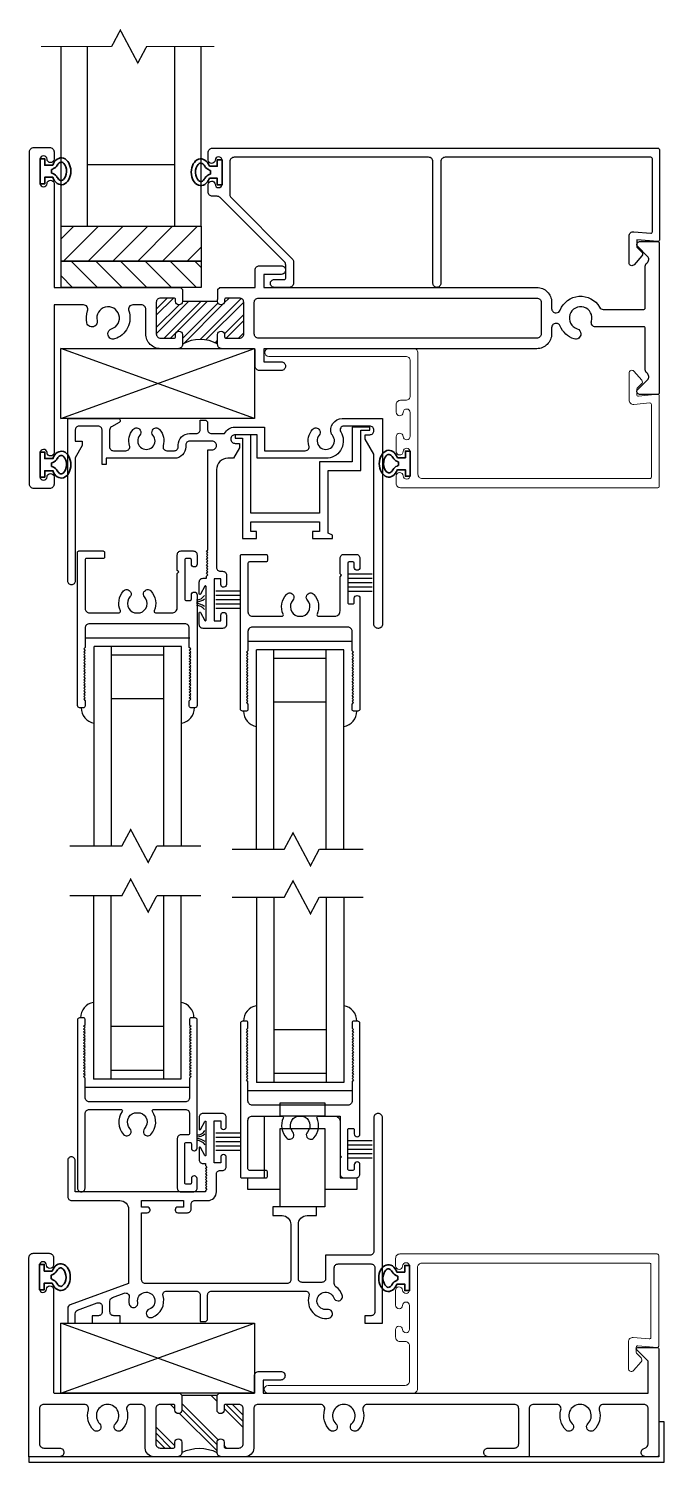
# Model space of a CAD drawing. Extents: x -138 to 168, y -127 to 80.
# Drawn here: x -7.77 to -3.23, y -3.83 to 6.42 of the extents above; entities that cross this region are included whole.
import ezdxf

# ---------------------------------------------------------------- set-up
doc = ezdxf.new("R2010")
doc.units = 0
doc.header["$MEASUREMENT"] = 0
doc.layers.get('0').update_dxf_attribs({"linetype": 'CONTINUOUS'})
doc.layers.add('ALUM-RED', color=1, linetype='CONTINUOUS', lineweight=9)
doc.layers.add('PROFILE NUMBER', color=150, linetype='CONTINUOUS', lineweight=35)
for name, color, linetype in [('FRAME', 1, 'CONTINUOUS'), ('GLASS', 7, 'CONTINUOUS'), ('GLAZING', 7, 'CONTINUOUS'), ('MISC', 7, 'CONTINUOUS'), ('SEAL', 7, 'CONTINUOUS'), ('SETTING BLOCKS', 7, 'CONTINUOUS'), ('TEXT', 7, 'CONTINUOUS'), ('VENT', 5, 'CONTINUOUS')]:
    doc.layers.add(name, color=color, linetype=linetype)

# ---------------------------------------------------------------- blocks, each defined once
blk = doc.blocks.new('2001 Block Sill')
blk.add_lwpolyline([(0.469, -0.927), (0.481, -0.915), (0.481, -0.736, -0.414214), (0.508, -0.709), (1.179, -0.709, -0.500943), (1.205, -0.744, 0.561043), (1.348, -0.902, 0.516447), (1.369, -0.856), (1.369, -0.855, 0.318358), (1.336, -0.84, -2.17601), (1.383, -0.758, 0.318358), (1.413, -0.779), (1.413, -0.779, 0.516447), (1.443, -0.738, 0.153486), (1.398, -0.678, -0.240816), (1.386, -0.656), (1.386, -0.542, -0.414214), (1.413, -0.515), (1.649, -0.515, -0.414214), (1.676, -0.542), (1.676, -0.858, -0.414214), (1.649, -0.885), (1.605, -0.885), (1.605, -0.939), (1.73, -0.939), (1.73, 0.53, 0.414214), (1.7, 0.561), (1.699, 0.561, 0.414214), (1.668, 0.53), (1.668, -0.426, -0.414214), (1.641, -0.453), (1.324, -0.453), (1.324, -0.62, -0.414214), (1.297, -0.647), (1.156, -0.647, -0.414214), (1.129, -0.62), (1.129, -0.232, -0.414214), (1.191, -0.17), (1.258, -0.17), (1.258, -0.108), (0.946, -0.108), (0.946, -0.17), (1.013, -0.17, -0.414214), (1.075, -0.232), (1.075, -0.628, -0.414214), (1.048, -0.655), (0.036, -0.655, -0.414214), (0.009, -0.628), (0.009, -0.149), (0.049, -0.149, 0.414214), (0.069, -0.13), (0.069, -0.128, 0.414214), (0.049, -0.109), (0.009, -0.109), (0.009, -0.062), (0.309, -0.062), (0.309, -0.109), (0.268, -0.109, 0.414214), (0.249, -0.128), (0.249, -0.13, 0.414214), (0.268, -0.149), (0.336, -0.149, 0.414214), (0.363, -0.122), (0.363, -0.089, -0.414214), (0.39, -0.062), (0.481, -0.062, 0.414214), (0.543, 0), (0.543, 0.126, -0.414214), (0.57, 0.153), (0.587, 0.153, 0.414214), (0.614, 0.18), (0.614, 0.247, 0.414214), (0.595, 0.267), (0.594, 0.267, 0.414214), (0.574, 0.247), (0.574, 0.207), (0.527, 0.207), (0.527, 0.507), (0.574, 0.507), (0.574, 0.466, 0.414214), (0.594, 0.447), (0.595, 0.447, 0.414214), (0.614, 0.466), (0.614, 0.534, 0.414214), (0.587, 0.561), (0.447, 0.561, 0.414214), (0.42, 0.534), (0.42, 0.45, 0.782609), (0.43, 0.447), (0.46, 0.504, -0.782609), (0.469, 0.502), (0.469, 0.262, -0.782609), (0.46, 0.26), (0.43, 0.317, 0.782609), (0.42, 0.314), (0.42, 0.23, 0.414214), (0.447, 0.203), (0.465, 0.203), (0.465, 0.188), (0.475, 0.178), (0.465, 0.168), (0.475, 0.158), (0.465, 0.148), (0.475, 0.138), (0.465, 0.128), (0.475, 0.118), (0.465, 0.108), (0.475, 0.098), (0.465, 0.088), (0.475, 0.078), (0.465, 0.068), (0.475, 0.058), (0.465, 0.048), (0.475, 0.038), (0.465, 0.028), (0.475, 0.018), (0.465, 0.008), (0.465, 0), (-0.465, 0), (-0.465, 0.223, 0.414214), (-0.492, 0.25), (-0.493, 0.25, 0.414214), (-0.519, 0.223), (-0.519, -0.035, 0.414214), (-0.492, -0.062), (-0.146, -0.062, -0.414214), (-0.084, -0.124), (-0.084, -0.655), (-0.502, -0.808, 0.314924), (-0.519, -0.833), (-0.519, -0.939), (-0.465, -0.939), (-0.465, -0.871, -0.314924), (-0.448, -0.845), (-0.308, -0.794, -0.521001), (-0.272, -0.819), (-0.272, -0.858, -0.414214), (-0.299, -0.885), (-0.344, -0.885), (-0.344, -0.939), (-0.144, -0.939), (-0.144, -0.885), (-0.19, -0.885, -0.414214), (-0.217, -0.858), (-0.217, -0.78, -0.314924), (-0.2, -0.755), (-0.116, -0.724, -0.585187), (-0.08, -0.755, 0.096326), (-0.08, -0.802, 0.516447), (-0.034, -0.823), (-0.034, -0.823, 0.318358), (-0.019, -0.791, -2.17601), (0.063, -0.838, 0.318358), (0.042, -0.867), (0.042, -0.868, 0.516447), (0.084, -0.897, 0.399856), (0.162, -0.744, -0.500943), (0.188, -0.709), (0.4, -0.709, -0.414214), (0.427, -0.736), (0.427, -0.927)], format="xyb", close=True)
blk = doc.blocks.new('2000 Block Head')
blk.add_lwpolyline([(-0.049, 1.488), (-0.037, 1.476), (-0.037, 1.419, 0.414214), (-0.01, 1.392), (0.084, 1.392, -0.288631), (0.157, 1.438), (0.37, 1.438), (0.37, 1.27), (0.661, 1.27, 0.500943), (0.687, 1.305, -0.254791), (0.712, 1.422, -0.516447), (0.763, 1.417), (0.763, 1.416, -0.318358), (0.76, 1.381, 2.17601), (0.854, 1.381, -0.081588), (0.849, 1.389, -0.529011), (0.925, 1.5), (1.213, 1.5), (1.213, 0.03, -0.414214), (1.183, 0), (1.181, 0, -0.414214), (1.151, 0.03), (1.151, 1.244), (1.088, 1.353), (1.088, 1.384), (1.121, 1.384, 0.414214), (1.151, 1.414), (1.151, 1.416, 0.414214), (1.121, 1.446), (0.937, 1.446, 0.585024), (0.914, 1.405, -0.543308), (0.823, 1.216), (0.316, 1.216), (0.316, 1.384), (0.16, 1.384, 0.414214), (0.129, 1.354), (0.129, 1.353, 0.414214), (0.16, 1.322), (0.191, 1.322), (0.191, 1.291), (0.148, 1.216), (0.107, 1.216, 0.414214), (0.026, 1.135), (0.026, 0.435, 0.414214), (0.053, 0.408), (0.07, 0.408, -0.414214), (0.097, 0.381), (0.097, 0.314, -0.414214), (0.078, 0.294), (0.077, 0.294, -0.414214), (0.057, 0.314), (0.057, 0.354), (0.01, 0.354), (0.01, 0.054), (0.057, 0.054), (0.057, 0.095, -0.414214), (0.077, 0.114), (0.078, 0.114, -0.414214), (0.097, 0.095), (0.097, 0.027, -0.414214), (0.07, 0), (-0.07, 0, -0.414214), (-0.097, 0.027), (-0.097, 0.112, -0.782609), (-0.088, 0.114), (-0.057, 0.057, 0.782609), (-0.048, 0.059), (-0.048, 0.299, 0.782609), (-0.057, 0.301), (-0.088, 0.244, -0.782609), (-0.097, 0.246), (-0.097, 0.331, -0.414214), (-0.07, 0.358), (-0.046, 0.358), (-0.046, 0.373), (-0.036, 0.383), (-0.046, 0.393), (-0.036, 0.403), (-0.046, 0.413), (-0.036, 0.423), (-0.046, 0.433), (-0.036, 0.443), (-0.046, 0.453), (-0.036, 0.463), (-0.046, 0.473), (-0.036, 0.483), (-0.046, 0.493), (-0.036, 0.503), (-0.046, 0.513), (-0.036, 0.523), (-0.046, 0.533), (-0.036, 0.543), (-0.046, 0.553), (-0.039, 0.56), (-0.036, 0.56), (-0.036, 1.276), (-0.005, 1.276, 0.414214), (0.026, 1.307), (0.026, 1.308, 0.414214), (-0.005, 1.338), (-0.166, 1.338, 0.414214), (-0.193, 1.311), (-0.193, 1.297, -0.414214), (-0.274, 1.216), (-0.762, 1.216), (-0.762, 1.17), (-0.792, 1.17), (-0.792, 1.419, 0.414214), (-0.819, 1.446), (-0.956, 1.446, 0.414214), (-0.983, 1.419), (-0.983, 1.338), (-0.933, 1.338), (-0.933, 1.307), (-0.983, 1.22), (-0.983, 0.338, -0.414214), (-1.01, 0.311), (-1.01, 0.311, -0.414214), (-1.037, 0.338), (-1.037, 1.5), (-0.677, 1.5, -0.767327), (-0.669, 1.472), (-0.725, 1.44, 0.267949), (-0.738, 1.417), (-0.738, 1.297, 0.414214), (-0.711, 1.27), (-0.621, 1.27, 0.500943), (-0.595, 1.305, -0.254791), (-0.57, 1.422, -0.516447), (-0.519, 1.417), (-0.519, 1.416, -0.318358), (-0.522, 1.381, 2.17601), (-0.428, 1.381, -0.318358), (-0.431, 1.416), (-0.431, 1.417, -0.516447), (-0.38, 1.422, -0.254791), (-0.355, 1.305, 0.500943), (-0.329, 1.27), (-0.274, 1.27, 0.414214), (-0.247, 1.297), (-0.247, 1.311, -0.414214), (-0.166, 1.392), (-0.118, 1.392, 0.414214), (-0.091, 1.419), (-0.091, 1.488)], format="xyb", close=True)
blk = doc.blocks.new('2012 fixed rail')
blk.add_lwpolyline([(-0.313, -0.236, -0.414214), (-0.286, -0.263), (-0.286, -0.617, -0.414214), (-0.313, -0.644), (-0.4, -0.644, -0.414214), (-0.428, -0.617), (-0.428, -0.549, -0.414214), (-0.408, -0.53), (-0.407, -0.53, -0.414214), (-0.387, -0.55), (-0.387, -0.58, 0.414214), (-0.377, -0.59), (-0.35, -0.59, 0.414214), (-0.34, -0.58), (-0.34, -0.3, 0.414214), (-0.35, -0.29), (-0.377, -0.29, 0.414214), (-0.387, -0.3), (-0.387, -0.33, -0.414214), (-0.407, -0.35), (-0.408, -0.35, -0.414214), (-0.428, -0.331), (-0.428, 0.585, -0.414214), (-0.413, 0.6), (-0.384, 0.6, -0.414214), (-0.374, 0.59), (-0.374, 0.55), (-0.384, 0.54), (-0.374, 0.53), (-0.384, 0.52), (-0.374, 0.51), (-0.384, 0.5), (-0.374, 0.49), (-0.384, 0.48), (-0.374, 0.47), (-0.384, 0.46), (-0.374, 0.45), (-0.384, 0.44), (-0.374, 0.43), (-0.384, 0.42), (-0.374, 0.41), (-0.384, 0.4), (-0.374, 0.39), (-0.384, 0.38), (-0.374, 0.37), (-0.384, 0.36), (-0.374, 0.35), (-0.384, 0.34), (-0.374, 0.33), (-0.384, 0.32), (-0.374, 0.31), (-0.384, 0.3), (-0.374, 0.29), (-0.384, 0.28), (-0.374, 0.27), (-0.384, 0.26), (-0.374, 0.25), (-0.384, 0.24), (-0.374, 0.23), (-0.384, 0.22), (-0.374, 0.21), (-0.384, 0.2), (-0.374, 0.19), (-0.384, 0.18), (-0.374, 0.17), (-0.374, 0.031, 0.414214), (-0.343, 0), (0, 0), (0.342, 0, 0.414214), (0.373, 0.031), (0.373, 0.17), (0.384, 0.18), (0.373, 0.19), (0.384, 0.2), (0.373, 0.21), (0.384, 0.22), (0.373, 0.23), (0.384, 0.24), (0.373, 0.25), (0.384, 0.26), (0.373, 0.27), (0.384, 0.28), (0.373, 0.29), (0.384, 0.3), (0.373, 0.31), (0.384, 0.32), (0.373, 0.33), (0.384, 0.34), (0.373, 0.35), (0.384, 0.36), (0.373, 0.37), (0.384, 0.38), (0.373, 0.39), (0.384, 0.4), (0.373, 0.41), (0.384, 0.42), (0.373, 0.43), (0.384, 0.44), (0.373, 0.45), (0.384, 0.46), (0.373, 0.47), (0.384, 0.48), (0.373, 0.49), (0.384, 0.5), (0.373, 0.51), (0.384, 0.52), (0.373, 0.53), (0.384, 0.54), (0.373, 0.55), (0.373, 0.59, -0.414214), (0.384, 0.6), (0.413, 0.6, -0.414214), (0.427, 0.585), (0.427, 0), (0.427, -0.617, -0.414214), (0.4, -0.644, -0.414214), (0.373, -0.617), (0.373, -0.085, 0.414214), (0.342, -0.054), (0.117, -0.054, 0.6055), (0.108, -0.07, -0.348752), (0.098, -0.234, -0.508835), (0.048, -0.228, -0.325526), (0.052, -0.192, 0.55027), (0.02, -0.078), (0, -0.078), (-0.02, -0.078, 0.55027), (-0.052, -0.192, -0.325526), (-0.048, -0.228, -0.508835), (-0.098, -0.234, -0.348752), (-0.108, -0.07, 0.6055), (-0.117, -0.054), (-0.343, -0.054, 0.414214), (-0.374, -0.085), (-0.374, -0.226, 0.414214), (-0.363, -0.236)], format="xyb", close=True)
blk = doc.blocks.new('2014 Slider Rail')
blk.add_lwpolyline([(-0.373, 0.031), (-0.373, 0.17), (-0.383, 0.18), (-0.373, 0.19), (-0.383, 0.2), (-0.373, 0.21), (-0.383, 0.22), (-0.373, 0.23), (-0.383, 0.24), (-0.373, 0.25), (-0.383, 0.26), (-0.373, 0.27), (-0.383, 0.28), (-0.373, 0.29), (-0.383, 0.3), (-0.373, 0.31), (-0.383, 0.32), (-0.373, 0.33), (-0.383, 0.34), (-0.373, 0.35), (-0.383, 0.36), (-0.373, 0.37), (-0.383, 0.38), (-0.373, 0.39), (-0.383, 0.4), (-0.373, 0.41), (-0.383, 0.42), (-0.373, 0.43), (-0.383, 0.44), (-0.373, 0.45), (-0.383, 0.46), (-0.373, 0.47), (-0.383, 0.48), (-0.373, 0.49), (-0.383, 0.5), (-0.373, 0.51), (-0.383, 0.52), (-0.373, 0.53), (-0.383, 0.54), (-0.373, 0.55), (-0.373, 0.59, 0.414214), (-0.383, 0.6), (-0.412, 0.6, 0.414214), (-0.427, 0.585), (-0.427, 0), (-0.427, -0.51, 0.414214), (-0.417, -0.52), (-0.244, -0.52, 0.414214), (-0.234, -0.51), (-0.234, -0.476, 0.414214), (-0.244, -0.466), (-0.363, -0.466, -0.414214), (-0.373, -0.456), (-0.373, -0.109, -0.414214), (-0.342, -0.078), (-0.13, -0.078, -0.541072), (-0.121, -0.092, 0.295226), (-0.098, -0.234, 0.508835), (-0.048, -0.228), (-0.048, -0.228, 0.325526), (-0.052, -0.192, -0.55027), (-0.02, -0.078), (0, -0.078), (0.02, -0.078, -0.55027), (0.052, -0.192, 0.325526), (0.048, -0.228), (0.048, -0.228, 0.508835), (0.098, -0.234, 0.295226), (0.121, -0.092, -0.541072), (0.13, -0.078), (0.255, -0.078, -0.353293), (0.286, -0.119), (0.286, -0.36), (0.296, -0.37), (0.286, -0.38), (0.286, -0.493, 0.414214), (0.313, -0.52), (0.4, -0.52, 0.414214), (0.427, -0.493), (0.427, -0.425, 0.414214), (0.408, -0.406), (0.407, -0.406, 0.414214), (0.387, -0.426), (0.387, -0.456, -0.414214), (0.377, -0.466), (0.35, -0.466, -0.414214), (0.34, -0.456), (0.34, -0.176, -0.414214), (0.35, -0.166), (0.377, -0.166, -0.414214), (0.387, -0.176), (0.387, -0.206, 0.414214), (0.407, -0.226), (0.408, -0.226, 0.414214), (0.427, -0.207), (0.427, 0.585, 0.414214), (0.412, 0.6), (0.382, 0.6, 0.414214), (0.372, 0.59), (0.372, 0.55), (0.382, 0.54), (0.372, 0.53), (0.382, 0.52), (0.372, 0.51), (0.382, 0.5), (0.372, 0.49), (0.382, 0.48), (0.372, 0.47), (0.382, 0.46), (0.372, 0.45), (0.382, 0.44), (0.372, 0.43), (0.382, 0.42), (0.372, 0.41), (0.382, 0.4), (0.372, 0.39), (0.382, 0.38), (0.372, 0.37), (0.382, 0.36), (0.372, 0.35), (0.382, 0.34), (0.372, 0.33), (0.382, 0.32), (0.372, 0.31), (0.382, 0.3), (0.372, 0.29), (0.382, 0.28), (0.372, 0.27), (0.382, 0.26), (0.372, 0.25), (0.382, 0.24), (0.372, 0.23), (0.382, 0.22), (0.372, 0.21), (0.382, 0.2), (0.372, 0.19), (0.382, 0.18), (0.372, 0.17), (0.372, 0.031, -0.414214), (0.341, 0), (0, 0), (-0.341, 0, -0.414214)], format="xyb", close=True)
blk = doc.blocks.new('5 LINE SEAL')
for p, q in [((0.0434, 0.0155), (0, 0.0155)), ((0.0434, 0.0077), (0, 0.0077)), ((0.0434, 0), (0, 0)), ((0.0434, -0.0078), (0, -0.0078)), ((0.0434, -0.0155), (0, -0.0155))]:
    blk.add_line(p, q)
blk = doc.blocks.new('4 LINE SEAL')
for centre, radius, start, end in [((4.0241, 6.0253), 0.0156, 268.2769, 330.8274), ((4.0241, 6.027), 0.0206, 268.6942, 311.4319), ((4.0232, 5.9799), 0.0231, 50.9389, 88.9613), ((4.0232, 5.9816), 0.0181, 36.4603, 88.6742)]:
    blk.add_arc(centre, radius, start, end)
blk = doc.blocks.new('BL856 ANTI-LIFT')
blk.add_lwpolyline([(13.8969, 4.289), (13.8383, 4.289), (13.8383, 4.1972), (13.7158, 4.1972), (13.7158, 4.3374), (13.6879, 4.3374), (13.6879, 4.3314), (13.7008, 4.3314), (13.7008, 4.1522), (13.7258, 4.1522), (13.7258, 4.1647), (13.7158, 4.1647), (13.7158, 4.1817), (13.8383, 4.1817), (13.8383, 4.1647), (13.8258, 4.1647), (13.8258, 4.1522), (13.8613, 4.1522), (13.8613, 4.1583), (13.8538, 4.1615), (13.8538, 4.2735), (13.9119, 4.2735), (13.9119, 4.3458), (13.9281, 4.3458), (13.9281, 4.3512), (13.8969, 4.3512)], close=True)
blk = doc.blocks.new('HA 9306 Roller Assy')
blk.add_line((0.16, 0.65), (-0.16, 0.65))
blk.add_lwpolyline([(-0.16, 0.125), (-0.39, 0.125), (-0.39, 0.208), (-0.27, 0.208), (-0.27, 0.65), (-0.16, 0.65), (-0.16, 0.745), (0.16, 0.745), (0.16, 0.65), (0.27, 0.65), (0.27, 0.208), (0.39, 0.208), (0.39, 0.125), (0.16, 0.125), (0.16, 0), (-0.16, 0)], close=True)
blk.add_lwpolyline([(-0.16, 0.125), (-0.16, 0.56), (0.16, 0.56), (0.16, 0.125)])
blk = doc.blocks.new('3806 MULLION')
h = blk.add_hatch()
h.set_pattern_fill('ANSI32', color=256, scale=0.25, style=0)
h.set_pattern_definition([(45, (-1.96831, -4.979215), (-0.0662913, 0.0662913), []), (45, (-1.92411, -4.979215), (-0.0662913, 0.0662913), [])])
h.paths.add_polyline_path([(-1.369, 0.094, -0.414214), (-1.394, 0.118), (-1.394, 0.134, 0.414214), (-1.404, 0.144), (-1.5, 0.144, 0.414214), (-1.531, 0.113), (-1.531, -0.113, 0.414214), (-1.5, -0.143), (-1.404, -0.143, 0.414214), (-1.394, -0.133), (-1.394, -0.118, -0.414214), (-1.369, -0.094, -0.414214), (-1.344, -0.118), (-1.093, -0.118, -0.414214), (-1.068, -0.094, -0.414214), (-1.043, -0.118), (-1.043, -0.133, 0.414214), (-1.033, -0.143), (-0.937, -0.143, 0.414214), (-0.906, -0.113), (-0.906, 0.113, 0.414214), (-0.937, 0.144), (-1.033, 0.144, 0.414214), (-1.043, 0.134), (-1.043, 0.118, -0.414214), (-1.068, 0.094, -0.414214), (-1.093, 0.118), (-1.093, 0.188, -0.275826), (-1.344, 0.188), (-1.344, 0.118, -0.414214)])
for p, q in [((-1.344, -0.118), (-1.093, -0.118)), ((-1.344, -0.203), (-1.344, -0.133))]:
    blk.add_line(p, q)
for points in [[(-1.093, -0.133), (-1.093, -0.118, -0.414214), (-1.068, -0.094, -0.414214), (-1.043, -0.118), (-1.043, -0.133, 0.414214), (-1.033, -0.143), (-0.937, -0.143, 0.414214), (-0.906, -0.113), (-0.906, 0.113, 0.414214), (-0.937, 0.144), (-1.033, 0.144, 0.414214), (-1.043, 0.134), (-1.043, 0.118, -0.414214), (-1.068, 0.094, -0.414214), (-1.093, 0.118), (-1.093, 0.188, -0.414214), (-1.062, 0.219), (-0.937, 0.219, -0.414214), (-0.831, 0.113), (-0.831, -0.062, 0.414214), (-0.8, -0.094), (-0.738, -0.094, 0.517938), (-0.709, -0.052, -0.42659), (-0.608, 0.149, -0.510157), (-0.56, 0.113), (-0.56, 0.112, -0.323599), (-0.586, 0.077, 2.284894), (-0.483, 0.018, -0.323599), (-0.466, 0.058), (-0.465, 0.058, -0.510157), (-0.41, 0.035, -0.142368), (-0.415, -0.052, 0.517938), (-0.386, -0.094), (-0.175, -0.094), (-0.175, 0.91), (-0.175, 0.961, -0.414214), (-0.15, 0.986, -0.399638), (-0.125, 0.962, 0.399638), (-0.1, 0.939), (-0.1, 0.939, 0.414214), (-0.075, 0.964), (-0.075, 1.134, 0.414214), (-0.1, 1.159), (-0.1, 1.159, 0.399638), (-0.125, 1.135, -0.399638), (-0.15, 1.111), (-0.15, 1.111, -0.414214), (-0.175, 1.136), (-0.175, 1.188, -0.414214), (-0.144, 1.219), (-0.031, 1.219, -0.414214), (0, 1.188), (0, 0), (0, -1.188, -0.414214), (-0.031, -1.219), (-0.144, -1.219, -0.414214), (-0.175, -1.188), (-0.175, -1.136, -0.414214), (-0.15, -1.111), (-0.15, -1.111, -0.399638), (-0.125, -1.135, 0.399638), (-0.1, -1.159), (-0.1, -1.159, 0.414214), (-0.075, -1.133), (-0.075, -0.964, 0.414214), (-0.1, -0.938), (-0.1, -0.938, 0.399638), (-0.125, -0.962, -0.399638), (-0.15, -0.986, -0.414214), (-0.175, -0.961), (-0.175, -0.909), (-0.175, -0.219), (-1.078, -0.219), (-1.093, -0.203)], [(-3.625, -0.143, -0.414214), (-3.656, -0.113), (-3.656, 0.113, -0.414214), (-3.625, 0.144), (-1.637, 0.144, -0.414214), (-1.606, 0.113), (-1.606, -0.113, -0.414214), (-1.637, -0.143)]]:
    blk.add_lwpolyline(points, format="xyb", close=True)
blk.add_lwpolyline([(-1.344, -0.203), (-1.359, -0.219), (-1.612, -0.219), (-1.612, -0.344, -0.414214), (-1.643, -0.374), (-1.799, -0.374, -0.414214), (-1.83, -0.344, -0.414214), (-1.799, -0.312), (-1.674, -0.312), (-1.674, -0.219), (-3.625, -0.219, -0.414214), (-3.731, -0.113), (-3.731, -0.068, 0.414214), (-3.762, -0.037), (-3.764, -0.037, 0.308174), (-3.793, -0.057, -0.627979), (-4.073, -0.078, 0.267949), (-4.1, -0.062), (-4.39, -0.062, 0.414214), (-4.4, -0.072), (-4.4, -0.37, -0.237131), (-4.413, -0.395, 0.457629), (-4.416, -0.441), (-4.346, -0.511, -0.668179), (-4.36, -0.546), (-4.49, -0.546, -0.414214), (-4.5, -0.535), (-4.5, 0), (-4.5, 0.536, -0.414214), (-4.49, 0.546), (-4.36, 0.546, -0.668179), (-4.346, 0.511), (-4.416, 0.441, 0.457629), (-4.413, 0.395, -0.237131), (-4.4, 0.37), (-4.4, 0.073, 0.414214), (-4.39, 0.063), (-4.045, 0.063, -0.500407), (-4.016, 0.023, 2.386509), (-3.914, 0.077, -0.326072), (-3.94, 0.113, -0.502305), (-3.892, 0.149, -0.227368), (-3.793, 0.057, 0.308174), (-3.764, 0.038), (-3.762, 0.038, 0.414214), (-3.731, 0.069), (-3.731, 0.113, -0.414214), (-3.625, 0.219), (-1.674, 0.219), (-1.674, 0.313), (-1.799, 0.313, -0.414214), (-1.83, 0.344, -0.414214), (-1.799, 0.375), (-1.643, 0.375, -0.414214), (-1.612, 0.344), (-1.612, 0.228, 0.414214), (-1.602, 0.219), (-1.375, 0.219, -0.414214), (-1.344, 0.188), (-1.344, 0.118, -0.414214), (-1.369, 0.094, -0.414214), (-1.394, 0.118), (-1.394, 0.134, 0.414214), (-1.404, 0.144), (-1.5, 0.144, 0.414214), (-1.531, 0.113), (-1.531, -0.113, 0.414214), (-1.5, -0.143), (-1.404, -0.143, 0.414214), (-1.394, -0.133), (-1.394, -0.118, -0.414214), (-1.369, -0.094, -0.414214), (-1.344, -0.118), (-1.344, -0.133)], format="xyb")
blk.add_arc((-1.219, 0.398), 0.245, 239.1595, 300.8405)
blk = doc.blocks.new('3801 1 INCH GLASS STOP')
blk.add_lwpolyline([(2.741, 0.327, -0.414214), (2.769, 0.299, -0.414214), (2.741, 0.271), (2.669, 0.271, 0.414214), (2.659, 0.261), (2.659, 0.167, 0.198912), (2.668, 0.145), (3.128, -0.315, 0.198912), (3.15, -0.324), (3.183, -0.324, -0.414214), (3.214, -0.355), (3.214, -0.408, -0.414214), (3.189, -0.433, -0.399638), (3.164, -0.41, 0.400364), (3.139, -0.386, 0.414214), (3.114, -0.411), (3.114, -0.581, 0.414214), (3.139, -0.606), (3.139, -0.606, 0.399638), (3.164, -0.582, -0.399638), (3.189, -0.558, -0.414214), (3.214, -0.583), (3.214, -0.637, -0.414214), (3.183, -0.668), (-0.001, -0.668, -0.414214), (-0.011, -0.658), (-0.011, -0.01, -0.440011), (0, 0), (0.149, -0.013), (0.149, 0.04), (0.115, 0.074, -0.395486), (0.114, 0.102), (0.17, 0.165, -0.691708), (0.205, 0.152), (0.205, -0.04, -0.440011), (0.171, -0.071), (0.05, -0.061, 0.440011), (0.039, -0.071), (0.039, -0.593, 0.414214), (0.049, -0.603), (1.52, -0.603, 0.414214), (1.551, -0.572), (1.551, 0.299, -0.414214), (1.579, 0.327, -0.414214), (1.607, 0.299), (1.607, -0.572, 0.414214), (1.638, -0.603), (3.027, -0.603, 0.414214), (3.058, -0.572), (3.058, -0.337, 0.198912), (3.049, -0.315), (2.612, 0.122, -0.198912), (2.603, 0.144), (2.603, 0.296, -0.414214), (2.634, 0.327)], format="xyb", close=True)
blk = doc.blocks.new('A$C3BF656AD')
at = {"layer": 'SETTING BLOCKS'}
h = blk.add_hatch(dxfattribs=at)
h.set_pattern_fill('ANSI31', color=256, scale=0.25, angle=90, style=0)
h.set_pattern_definition([(135, (0.820812, -8.054306), (-0.02209709, -0.02209709), [])])
h.paths.add_polyline_path([(0, 0.0625), (0.25, 0.0625), (0.25, 0.1095), (0, 0.1095)])
h = blk.add_hatch(dxfattribs=at)
h.set_pattern_fill('ANSI31', color=256, scale=0.25, style=0)
h.set_pattern_definition([(45, (-2.098375, -8.085556), (-0.02209709, 0.02209709), [])])
h.paths.add_polyline_path([(0, 0), (0.25, 0), (0.25, 0.0625), (0, 0.0625)])
for points in [[(0, 0.0625), (0, 0.1095), (0.25, 0.1095), (0.25, 0.0625)], [(0, 0), (0, 0.0625), (0.25, 0.0625), (0.25, 0)]]:
    blk.add_lwpolyline(points, close=True, dxfattribs=at)
blk = doc.blocks.new('*U124')
at = {"layer": 'PROFILE NUMBER', "color": 5}
for p, q in [((-0.016, 0.092), (-0.013, 0.083)), ((-0.013, 0.083), (0.013, 0.083)), ((0.013, 0.083), (0.016, 0.092))]:
    blk.add_line(p, q, dxfattribs=at)
blk.add_lwpolyline([(-0.043, 0.091), (-0.043, 0.034), (-0.09, 0.034), (-0.09, 0), (0.09, 0), (0.09, 0.034), (0.043, 0.034), (0.043, 0.091)], dxfattribs=at)
for centre, start, end in [((-0.073, 0.071), 19.8289, 61.175), ((0.073, 0.071), 118.7633, 160.1945)]:
    blk.add_arc(centre, 0.06, start, end, dxfattribs=at)
blk.add_ellipse((0, 0.152), major_axis=(-0.0958, 0), ratio=0.712114, start_param=2.033109, end_param=7.391692, dxfattribs=at)
blk.add_open_spline([(0.044, 0.124), (0.053, 0.129), (0.059, 0.135), (0.069, 0.15), (0.068, 0.157), (0.049, 0.179), (0.027, 0.189), (-0.021, 0.191), (-0.045, 0.181), (-0.067, 0.16), (-0.068, 0.152), (-0.061, 0.137), (-0.054, 0.129), (-0.044, 0.124)], degree=3, knots=[2.2211, 2.2211, 2.2211, 2.2211, 2.727733, 2.727733, 3.7005, 3.7005, 4.673268, 4.673268, 5.646035, 5.646035, 6.618803, 6.618803, 7.203997, 7.203997, 7.203997, 7.203997], dxfattribs=at)
blk = doc.blocks.new('*U127')
at = {"layer": 'PROFILE NUMBER', "color": 5}
for p, q in [((-0.016, 0.092), (-0.013, 0.083)), ((-0.013, 0.083), (0.013, 0.083)), ((0.013, 0.083), (0.016, 0.092))]:
    blk.add_line(p, q, dxfattribs=at)
blk.add_lwpolyline([(-0.043, 0.091), (-0.043, 0.034), (-0.09, 0.034), (-0.09, 0), (0.09, 0), (0.09, 0.034), (0.043, 0.034), (0.043, 0.091)], dxfattribs=at)
for centre, start, end in [((-0.073, 0.071), 19.8289, 61.175), ((0.073, 0.071), 118.7633, 160.1945)]:
    blk.add_arc(centre, 0.06, start, end, dxfattribs=at)
blk.add_ellipse((0, 0.152), major_axis=(-0.0958, 0), ratio=0.712114, start_param=2.033109, end_param=7.391692, dxfattribs=at)
blk.add_open_spline([(0.044, 0.124), (0.053, 0.129), (0.059, 0.135), (0.069, 0.15), (0.068, 0.157), (0.049, 0.179), (0.027, 0.189), (-0.021, 0.191), (-0.045, 0.181), (-0.067, 0.16), (-0.068, 0.152), (-0.061, 0.137), (-0.054, 0.129), (-0.044, 0.124)], degree=3, knots=[2.2211, 2.2211, 2.2211, 2.2211, 2.727733, 2.727733, 3.7005, 3.7005, 4.673268, 4.673268, 5.646035, 5.646035, 6.618803, 6.618803, 7.203997, 7.203997, 7.203997, 7.203997], dxfattribs=at)
blk = doc.blocks.new('*U129')
at = {"layer": 'PROFILE NUMBER', "color": 5}
for p, q in [((-0.016, 0.092), (-0.013, 0.083)), ((-0.013, 0.083), (0.013, 0.083)), ((0.013, 0.083), (0.016, 0.092))]:
    blk.add_line(p, q, dxfattribs=at)
blk.add_lwpolyline([(-0.043, 0.091), (-0.043, 0.034), (-0.09, 0.034), (-0.09, 0), (0.09, 0), (0.09, 0.034), (0.043, 0.034), (0.043, 0.091)], dxfattribs=at)
for centre, start, end in [((-0.073, 0.071), 19.8289, 61.175), ((0.073, 0.071), 118.7633, 160.1945)]:
    blk.add_arc(centre, 0.06, start, end, dxfattribs=at)
blk.add_ellipse((0, 0.152), major_axis=(-0.0958, 0), ratio=0.712114, start_param=2.033109, end_param=7.391692, dxfattribs=at)
blk.add_open_spline([(0.044, 0.124), (0.053, 0.129), (0.059, 0.135), (0.069, 0.15), (0.068, 0.157), (0.049, 0.179), (0.027, 0.189), (-0.021, 0.191), (-0.045, 0.181), (-0.067, 0.16), (-0.068, 0.152), (-0.061, 0.137), (-0.054, 0.129), (-0.044, 0.124)], degree=3, knots=[2.2211, 2.2211, 2.2211, 2.2211, 2.727733, 2.727733, 3.7005, 3.7005, 4.673268, 4.673268, 5.646035, 5.646035, 6.618803, 6.618803, 7.203997, 7.203997, 7.203997, 7.203997], dxfattribs=at)
blk = doc.blocks.new('*U126')
at = {"layer": 'PROFILE NUMBER', "color": 5}
for p, q in [((-0.016, 0.092), (-0.013, 0.083)), ((-0.013, 0.083), (0.013, 0.083)), ((0.013, 0.083), (0.016, 0.092))]:
    blk.add_line(p, q, dxfattribs=at)
blk.add_lwpolyline([(-0.043, 0.091), (-0.043, 0.034), (-0.09, 0.034), (-0.09, 0), (0.09, 0), (0.09, 0.034), (0.043, 0.034), (0.043, 0.091)], dxfattribs=at)
for centre, start, end in [((-0.073, 0.071), 19.8289, 61.175), ((0.073, 0.071), 118.7633, 160.1945)]:
    blk.add_arc(centre, 0.06, start, end, dxfattribs=at)
blk.add_ellipse((0, 0.152), major_axis=(-0.0958, 0), ratio=0.712114, start_param=2.033109, end_param=7.391692, dxfattribs=at)
blk.add_open_spline([(0.044, 0.124), (0.053, 0.129), (0.059, 0.135), (0.069, 0.15), (0.068, 0.157), (0.049, 0.179), (0.027, 0.189), (-0.021, 0.191), (-0.045, 0.181), (-0.067, 0.16), (-0.068, 0.152), (-0.061, 0.137), (-0.054, 0.129), (-0.044, 0.124)], degree=3, knots=[2.2211, 2.2211, 2.2211, 2.2211, 2.727733, 2.727733, 3.7005, 3.7005, 4.673268, 4.673268, 5.646035, 5.646035, 6.618803, 6.618803, 7.203997, 7.203997, 7.203997, 7.203997], dxfattribs=at)
blk = doc.blocks.new('*U125')
at = {"layer": 'PROFILE NUMBER', "color": 5}
for p, q in [((-0.016, 0.092), (-0.013, 0.083)), ((-0.013, 0.083), (0.013, 0.083)), ((0.013, 0.083), (0.016, 0.092))]:
    blk.add_line(p, q, dxfattribs=at)
blk.add_lwpolyline([(-0.043, 0.091), (-0.043, 0.034), (-0.09, 0.034), (-0.09, 0), (0.09, 0), (0.09, 0.034), (0.043, 0.034), (0.043, 0.091)], dxfattribs=at)
for centre, start, end in [((-0.073, 0.071), 19.8289, 61.175), ((0.073, 0.071), 118.7633, 160.1945)]:
    blk.add_arc(centre, 0.06, start, end, dxfattribs=at)
blk.add_ellipse((0, 0.152), major_axis=(-0.0958, 0), ratio=0.712114, start_param=2.033109, end_param=7.391692, dxfattribs=at)
blk.add_open_spline([(0.044, 0.124), (0.053, 0.129), (0.059, 0.135), (0.069, 0.15), (0.068, 0.157), (0.049, 0.179), (0.027, 0.189), (-0.021, 0.191), (-0.045, 0.181), (-0.067, 0.16), (-0.068, 0.152), (-0.061, 0.137), (-0.054, 0.129), (-0.044, 0.124)], degree=3, knots=[2.2211, 2.2211, 2.2211, 2.2211, 2.727733, 2.727733, 3.7005, 3.7005, 4.673268, 4.673268, 5.646035, 5.646035, 6.618803, 6.618803, 7.203997, 7.203997, 7.203997, 7.203997], dxfattribs=at)
blk = doc.blocks.new('*U128')
at = {"layer": 'PROFILE NUMBER', "color": 5}
for p, q in [((-0.016, 0.092), (-0.013, 0.083)), ((-0.013, 0.083), (0.013, 0.083)), ((0.013, 0.083), (0.016, 0.092))]:
    blk.add_line(p, q, dxfattribs=at)
blk.add_lwpolyline([(-0.043, 0.091), (-0.043, 0.034), (-0.09, 0.034), (-0.09, 0), (0.09, 0), (0.09, 0.034), (0.043, 0.034), (0.043, 0.091)], dxfattribs=at)
for centre, start, end in [((-0.073, 0.071), 19.8289, 61.175), ((0.073, 0.071), 118.7633, 160.1945)]:
    blk.add_arc(centre, 0.06, start, end, dxfattribs=at)
blk.add_ellipse((0, 0.152), major_axis=(-0.0958, 0), ratio=0.712114, start_param=2.033109, end_param=7.391692, dxfattribs=at)
blk.add_open_spline([(0.044, 0.124), (0.053, 0.129), (0.059, 0.135), (0.069, 0.15), (0.068, 0.157), (0.049, 0.179), (0.027, 0.189), (-0.021, 0.191), (-0.045, 0.181), (-0.067, 0.16), (-0.068, 0.152), (-0.061, 0.137), (-0.054, 0.129), (-0.044, 0.124)], degree=3, knots=[2.2211, 2.2211, 2.2211, 2.2211, 2.727733, 2.727733, 3.7005, 3.7005, 4.673268, 4.673268, 5.646035, 5.646035, 6.618803, 6.618803, 7.203997, 7.203997, 7.203997, 7.203997], dxfattribs=at)
blk = doc.blocks.new('3809 BLOCK FRAME')
h = blk.add_hatch()
h.set_pattern_fill('PLAST', color=256, angle=45, style=0)
h.set_pattern_definition([(45, (-4.25098, -6.643), (-0.176777, 0.176777), []), (45, (-4.27308, -6.6209), (-0.176777, 0.176777), []), (45, (-4.29517, -6.5988), (-0.176777, 0.176777), [])])
edge = h.paths.add_edge_path()
edge.add_arc((-0.937, 0.093), 0.031, 270, 360, ccw=False)
edge.add_line((-0.937, 0.062), (-1.033, 0.062))
edge.add_arc((-1.033, 0.072), 0.01, 180, 270, ccw=False)
edge.add_line((-1.043, 0.072), (-1.043, 0.103))
edge.add_arc((-1.068, 0.103), 0.025, 360, 450)
edge.add_arc((-1.068, 0.103), 0.025, 90, 180)
edge.add_line((-1.093, 0.103), (-1.093, 0.031))
edge.add_arc((-1.218, -0.221), 0.281, 63.5092, 116.4908)
edge.add_line((-1.344, 0.031), (-1.344, 0.103))
edge.add_arc((-1.369, 0.103), 0.025, 0, 90)
edge.add_arc((-1.369, 0.103), 0.025, 90, 180)
edge.add_line((-1.394, 0.103), (-1.394, 0.072))
edge.add_arc((-1.404, 0.072), 0.01, 270, 360, ccw=False)
edge.add_line((-1.404, 0.062), (-1.5, 0.062))
edge.add_arc((-1.5, 0.093), 0.031, 180, 270, ccw=False)
edge.add_line((-1.531, 0.093), (-1.531, 0.343))
edge.add_arc((-1.5, 0.343), 0.031, 90, 180, ccw=False)
edge.add_line((-1.5, 0.374), (-1.404, 0.374))
edge.add_arc((-1.404, 0.364), 0.01, 0, 90, ccw=False)
edge.add_line((-1.394, 0.364), (-1.394, 0.333))
edge.add_arc((-1.369, 0.333), 0.025, 180, 270)
edge.add_arc((-1.369, 0.333), 0.025, 270, 360)
edge.add_line((-1.344, 0.333), (-1.344, 0.439))
edge.add_line((-1.344, 0.439), (-1.093, 0.439))
edge.add_line((-1.093, 0.439), (-1.093, 0.333))
edge.add_arc((-1.068, 0.333), 0.025, 180, 270)
edge.add_arc((-1.068, 0.333), 0.025, 270, 360)
edge.add_line((-1.043, 0.333), (-1.043, 0.364))
edge.add_arc((-1.033, 0.364), 0.01, 90, 180, ccw=False)
edge.add_line((-1.033, 0.374), (-0.937, 0.374))
edge.add_arc((-0.937, 0.343), 0.031, 0, 90, ccw=False)
edge.add_line((-0.906, 0.343), (-0.906, 0.093))
blk.add_line((-1.093, 0.439), (-1.344, 0.439))
for points in [[(-1.093, 0.439), (-1.093, 0.333, 0.414214), (-1.068, 0.308, 0.414214), (-1.043, 0.333), (-1.043, 0.364, -0.414214), (-1.033, 0.374), (-0.937, 0.374, -0.414214), (-0.906, 0.343), (-0.906, 0.093, -0.414214), (-0.937, 0.062), (-1.033, 0.062, -0.414214), (-1.043, 0.072), (-1.043, 0.103, 0.414214), (-1.068, 0.128), (-1.068, 0.128, 0.414214), (-1.093, 0.103), (-1.093, 0.031, 0.414214), (-1.062, 0), (-0.893, 0, 0.414214), (-0.831, 0.062), (-0.831, 0.343, -0.414214), (-0.8, 0.374), (-0.729, 0.374, -0.5024), (-0.699, 0.334, 0.280293), (-0.661, 0.19, 0.498955), (-0.613, 0.198), (-0.613, 0.198, 0.334263), (-0.618, 0.235, -2.470836), (-0.506, 0.235, 0.334263), (-0.511, 0.198, 0.498955), (-0.463, 0.19, 0.280293), (-0.425, 0.334, -0.5024), (-0.395, 0.374), (-0.106, 0.374, -0.414214), (-0.075, 0.343), (-0.075, 0.093, -0.414214), (-0.106, 0.062), (-0.219, 0.062, 0.414214), (-0.25, 0.031, 0.414214), (-0.219, 0), (0, 0), (0, 1.423, 0.414214), (-0.031, 1.454), (-0.144, 1.454, 0.414214), (-0.175, 1.423), (-0.175, 1.371, 0.414214), (-0.15, 1.346), (-0.15, 1.346, 0.399638), (-0.125, 1.37, -0.399638), (-0.1, 1.394), (-0.1, 1.394, -0.414214), (-0.075, 1.369), (-0.075, 1.199, -0.414214), (-0.1, 1.174), (-0.1, 1.174, -0.399638), (-0.125, 1.198, 0.399638), (-0.15, 1.221, 0.414214), (-0.175, 1.196), (-0.175, 0.464, -0.414214), (-0.185, 0.454), (-1.078, 0.454), (-1.093, 0.439)], [(-1.344, 0.439), (-1.344, 0.439), (-1.359, 0.454), (-1.612, 0.454), (-1.612, 0.579, 0.414214), (-1.643, 0.61), (-1.799, 0.61, 0.414214), (-1.83, 0.579, 0.414214), (-1.799, 0.548), (-1.674, 0.548), (-1.674, 0.454), (-4.425, 0.454), (-4.425, 0.678, -0.198912), (-4.422, 0.685), (-4.343, 0.764, 0.668179), (-4.35, 0.781), (-4.49, 0.781, 0.414214), (-4.5, 0.771), (-4.5, 0.01, 0.414214), (-4.49, 0), (-4.406, 0, 0.414214), (-4.375, 0.031, 0.358249), (-4.4, 0.061, -0.358249), (-4.425, 0.092), (-4.425, 0.343, -0.414214), (-4.394, 0.374), (-4.105, 0.374, -0.5024), (-4.075, 0.334, 0.280293), (-4.037, 0.19, 0.498955), (-3.989, 0.198, 0.334263), (-3.994, 0.235, -2.470836), (-3.882, 0.235, 0.334263), (-3.887, 0.198, 0.498955), (-3.839, 0.19, 0.280293), (-3.801, 0.334, -0.5024), (-3.771, 0.374), (-3.606, 0.374, -0.414214), (-3.575, 0.343), (-3.575, 0), (-3.281, 0, 0.414214), (-3.25, 0.031, 0.414214), (-3.281, 0.062), (-3.469, 0.062, -0.414214), (-3.5, 0.093), (-3.5, 0.343, -0.414214), (-3.469, 0.374), (-2.417, 0.374, -0.5024), (-2.387, 0.334, 0.280293), (-2.349, 0.19, 0.498955), (-2.301, 0.198, 0.334263), (-2.306, 0.235, -2.470836), (-2.194, 0.235, 0.334263), (-2.199, 0.198, 0.498955), (-2.151, 0.19, 0.280293), (-2.113, 0.334, -0.5024), (-2.083, 0.374), (-1.637, 0.374, -0.414214), (-1.606, 0.343), (-1.606, 0.062, 0.414214), (-1.544, 0), (-1.375, 0, 0.414214), (-1.344, 0.031), (-1.344, 0.103, 0.414214), (-1.369, 0.128, 0.414214), (-1.394, 0.103), (-1.394, 0.072, -0.414214), (-1.404, 0.062), (-1.5, 0.062, -0.414214), (-1.531, 0.093), (-1.531, 0.343, -0.414214), (-1.5, 0.374), (-1.404, 0.374, -0.414214), (-1.394, 0.364), (-1.394, 0.333, 0.414214), (-1.369, 0.308, 0.414214), (-1.344, 0.333), (-1.344, 0.439)]]:
    blk.add_lwpolyline(points, format="xyb")
blk.add_arc((-1.218, -0.221), 0.281, 63.5092, 116.4908)

msp = doc.modelspace()

# ---------------------------------------------------------------- linework, layer by layer
for p, q in [((-7.539, 5.009), (-6.539, 5.009)), ((-6.619, 2.065), (-7.364, 2.065)), ((-6.679, 2.005), (-7.304, 2.005)), ((-5.459, 2.041), (-6.204, 2.041)), ((-5.519, 1.981), (-6.144, 1.981)), ((-6.683, -1.088), (-7.308, -1.088)), ((-5.519, -1.111), (-6.144, -1.111)), ((-6.623, -1.148), (-7.368, -1.148)), ((-5.459, -1.171), (-6.204, -1.171))]:
    msp.add_line(p, q)
at = {"color": 7}
for p, q in [((-7.304, 0.579), (-7.304, 2.005)), ((-7.179, 0.579), (-7.179, 2.005)), ((-6.804, 0.579), (-6.804, 2.005)), ((-6.679, 0.579), (-6.679, 2.005)), ((-6.144, 0.555), (-6.144, 1.981)), ((-6.019, 0.555), (-6.019, 1.981)), ((-5.644, 0.555), (-5.644, 1.981)), ((-5.519, 0.555), (-5.519, 1.981)), ((-6.804, 1.943), (-7.179, 1.943)), ((-5.644, 1.919), (-6.019, 1.919)), ((-6.804, 1.63), (-7.179, 1.63)), ((-5.644, 1.606), (-6.019, 1.606)), ((-7.308, 0.223), (-7.308, -1.088)), ((-7.183, 0.223), (-7.183, -1.088)), ((-6.808, 0.223), (-6.808, -1.088)), ((-6.683, 0.223), (-6.683, -1.088)), ((-6.144, 0.212), (-6.144, -1.111)), ((-6.019, 0.212), (-6.019, -1.111)), ((-5.644, 0.212), (-5.644, -1.111)), ((-5.519, 0.212), (-5.519, -1.111)), ((-6.808, -0.713), (-7.183, -0.713)), ((-5.644, -0.736), (-6.019, -0.736)), ((-6.808, -1.026), (-7.183, -1.026)), ((-5.644, -1.049), (-6.019, -1.049))]:
    msp.add_line(p, q, dxfattribs=at)
for points in [[(-6.157, 4.134), (-6.157, 3.634), (-7.542, 3.634), (-7.542, 4.134)], [(-6.157, -2.833), (-6.157, -3.333), (-7.542, -3.333), (-7.542, -2.833)]]:
    msp.add_lwpolyline(points, close=True)
for centre, start, end in [((-7.285, 1.566), 179.5239, 260.364), ((-6.697, 1.566), 279.636, 0.4761), ((-6.125, 1.542), 179.5239, 260.364), ((-5.537, 1.542), 279.636, 0.4761), ((-7.289, -0.649), 99.636, 180.4761), ((-6.701, -0.649), 359.5239, 80.364), ((-6.125, -0.673), 99.636, 180.4761), ((-5.537, -0.673), 359.5239, 80.364)]:
    msp.add_arc(centre, 0.111, start, end)
at = {"layer": 'ALUM-RED'}
for points in [[(-5.095, 3.224, 0.975), (-5.045, 3.226), (-5.045, 3.396, 0.975), (-5.095, 3.397, -0.975), (-5.145, 3.398), (-5.145, 3.504, -0.975), (-5.095, 3.505, 0.975), (-5.045, 3.507), (-5.045, 3.677, 0.975), (-5.095, 3.678, -0.975), (-5.145, 3.679), (-5.145, 3.733, -0.414214), (-5.114, 3.764), (-5.076, 3.764, 0.414214), (-5.045, 3.795), (-5.045, 4.047, 0.414214), (-5.076, 4.078), (-6.056, 4.078, -1), (-6.056, 4.134), (-5.02, 4.134, -0.414214), (-4.989, 4.103), (-4.989, 3.235, 0.414214), (-4.958, 3.204), (-3.331, 3.204, 0.414214), (-3.321, 3.214), (-3.321, 3.735, 0.440011), (-3.332, 3.745), (-3.447, 3.735, -0.440011), (-3.481, 3.766), (-3.481, 3.959, -0.691708), (-3.446, 3.972), (-3.39, 3.908, -0.395486), (-3.391, 3.881), (-3.422, 3.85, 0.198912), (-3.425, 3.842), (-3.425, 3.804, 0.440011), (-3.414, 3.794), (-3.276, 3.807, -0.440011), (-3.265, 3.797), (-3.265, 3.149, -0.414214), (-3.275, 3.139), (-5.114, 3.139, -0.414214), (-5.145, 3.17), (-5.145, 3.223, -0.975)], [(-5.099, -2.424, -0.975), (-5.049, -2.425), (-5.049, -2.595, -0.975), (-5.099, -2.596, 0.975), (-5.149, -2.598), (-5.149, -2.704, 0.975), (-5.099, -2.705, -0.975), (-5.049, -2.706), (-5.049, -2.876, -0.975), (-5.099, -2.877, 0.975), (-5.149, -2.879), (-5.149, -2.932, 0.414214), (-5.118, -2.963), (-5.08, -2.963, -0.414214), (-5.049, -2.994), (-5.049, -3.246, -0.414214), (-5.08, -3.277), (-6.06, -3.277, 1), (-6.06, -3.333), (-5.024, -3.333, 0.414214), (-4.993, -3.302), (-4.993, -2.434, -0.414214), (-4.962, -2.403), (-3.335, -2.403, -0.414214), (-3.325, -2.413), (-3.325, -2.935, -0.440011), (-3.336, -2.945), (-3.451, -2.935, 0.440011), (-3.485, -2.966), (-3.485, -3.158, 0.691708), (-3.45, -3.171), (-3.394, -3.108, 0.395486), (-3.395, -3.08), (-3.426, -3.049, -0.198912), (-3.429, -3.042), (-3.429, -3.004, -0.440011), (-3.418, -2.994), (-3.28, -3.006, 0.440011), (-3.269, -2.996), (-3.269, -2.348, 0.414214), (-3.279, -2.338), (-5.118, -2.338, 0.414214), (-5.149, -2.369), (-5.149, -2.423, 0.975)]]:
    msp.add_lwpolyline(points, format="xyb", close=True, dxfattribs=at)
at = {"layer": 'GLASS'}
for p, q in [((-7.539, 5.009), (-7.539, 6.293)), ((-7.351, 5.009), (-7.351, 6.293)), ((-6.726, 5.009), (-6.726, 6.293)), ((-6.539, 5.009), (-6.539, 6.293)), ((-6.726, 5.446), (-7.351, 5.446)), ((-6.157, 3.634), (-7.542, 4.134)), ((-7.542, 3.634), (-6.157, 4.134)), ((-7.542, -3.333), (-6.157, -2.833)), ((-6.157, -3.333), (-7.542, -2.833))]:
    msp.add_line(p, q, dxfattribs=at)
at = {"layer": 'GLAZING', "const_width": 0.0094}
for points in [[(-7.178, 6.293), (-7.116, 6.41), (-6.991, 6.175), (-6.928, 6.293), (-6.444, 6.293)], [(-7.683, 6.293), (-7.178, 6.293)], [(-6.855, 0.579), (-6.917, 0.461), (-7.042, 0.696), (-7.105, 0.579), (-7.479, 0.579)], [(-5.695, 0.555), (-5.757, 0.437), (-5.882, 0.672), (-5.945, 0.555), (-6.319, 0.555)], [(-6.539, 0.579), (-6.855, 0.579)], [(-5.379, 0.555), (-5.695, 0.555)], [(-6.855, 0.223), (-6.917, 0.106), (-7.042, 0.341), (-7.105, 0.223), (-7.479, 0.223)], [(-5.695, 0.212), (-5.757, 0.094), (-5.882, 0.329), (-5.945, 0.212), (-6.319, 0.212)], [(-6.539, 0.223), (-6.855, 0.223)], [(-5.379, 0.212), (-5.695, 0.212)]]:
    msp.add_lwpolyline(points, dxfattribs=at)
at = {"layer": 'MISC'}
msp.add_lwpolyline([(-7.771, -3.787), (-7.771, -3.827), (-3.229, -3.827), (-3.229, -3.537), (-3.269, -3.537), (-3.269, -3.787)], close=True, dxfattribs=at)

# ---------------------------------------------------------------- block references
at = {"layer": 'FRAME', "rotation": 180}
for name, p in [('3806 MULLION', (-7.765, 4.352)), ('3801 1 INCH GLASS STOP', (-3.275, 4.898))]:
    msp.add_blockref(name, p, dxfattribs=at)
at = {"layer": 'FRAME'}
for name, p in [('2000 Block Head', (-6.455, 2.134)), ('2001 Block Sill', (-6.973, -1.894))]:
    msp.add_blockref(name, p, dxfattribs=at)
at = {"layer": 'FRAME', "xscale": -1}
msp.add_blockref('3809 BLOCK FRAME', (-7.769, -3.787), dxfattribs=at)
at = {"layer": 'MISC', "xscale": 4, "yscale": 4, "zscale": 4}
msp.add_blockref('BL856 ANTI-LIFT', (-61.046, -13.832), dxfattribs=at)
at = {"layer": 'MISC'}
msp.add_blockref('HA 9306 Roller Assy', (-5.815, -2.002), dxfattribs=at)
at = {"layer": 'SEAL', "xscale": 4, "yscale": 4, "zscale": 4}
for name, p in [('5 LINE SEAL', (-5.491, 2.459)), ('4 LINE SEAL', (-22.666, -21.701)), ('5 LINE SEAL', (-6.433, 2.338)), ('4 LINE SEAL', (-22.662, -25.526)), ('5 LINE SEAL', (-6.433, -1.537)), ('5 LINE SEAL', (-5.491, -1.59))]:
    msp.add_blockref(name, p, dxfattribs=at)
at = {"layer": 'TEXT', "rotation": 270}
for name, p in [('*U126', (-7.69, 5.401)), ('*U127', (-7.69, 3.304)), ('*U128', (-7.694, -2.503))]:
    msp.add_blockref(name, p, dxfattribs=at)
at = {"layer": 'TEXT', "xscale": -1, "rotation": 90}
for name, p in [('*U129', (-6.389, 5.394)), ('*U124', (-5.045, 3.311)), ('*U125', (-5.049, -2.51))]:
    msp.add_blockref(name, p, dxfattribs=at)
at = {"layer": 'TEXT', "xscale": 4, "yscale": 4, "zscale": 4, "rotation": 180}
msp.add_blockref('A$C3BF656AD', (-6.539, 5.009), dxfattribs=at)
at = {"layer": 'VENT', "xscale": -1, "rotation": 180}
for p in [(-6.995, 2.167), (-5.831, 2.143)]:
    msp.add_blockref('2014 Slider Rail', p, dxfattribs=at)
at = {"layer": 'VENT', "xscale": -1}
msp.add_blockref('2012 fixed rail', (-6.995, -1.25), dxfattribs=at)
at = {"layer": 'VENT'}
msp.add_blockref('2014 Slider Rail', (-5.831, -1.274), dxfattribs=at)

doc.saveas('drawing.dxf')
